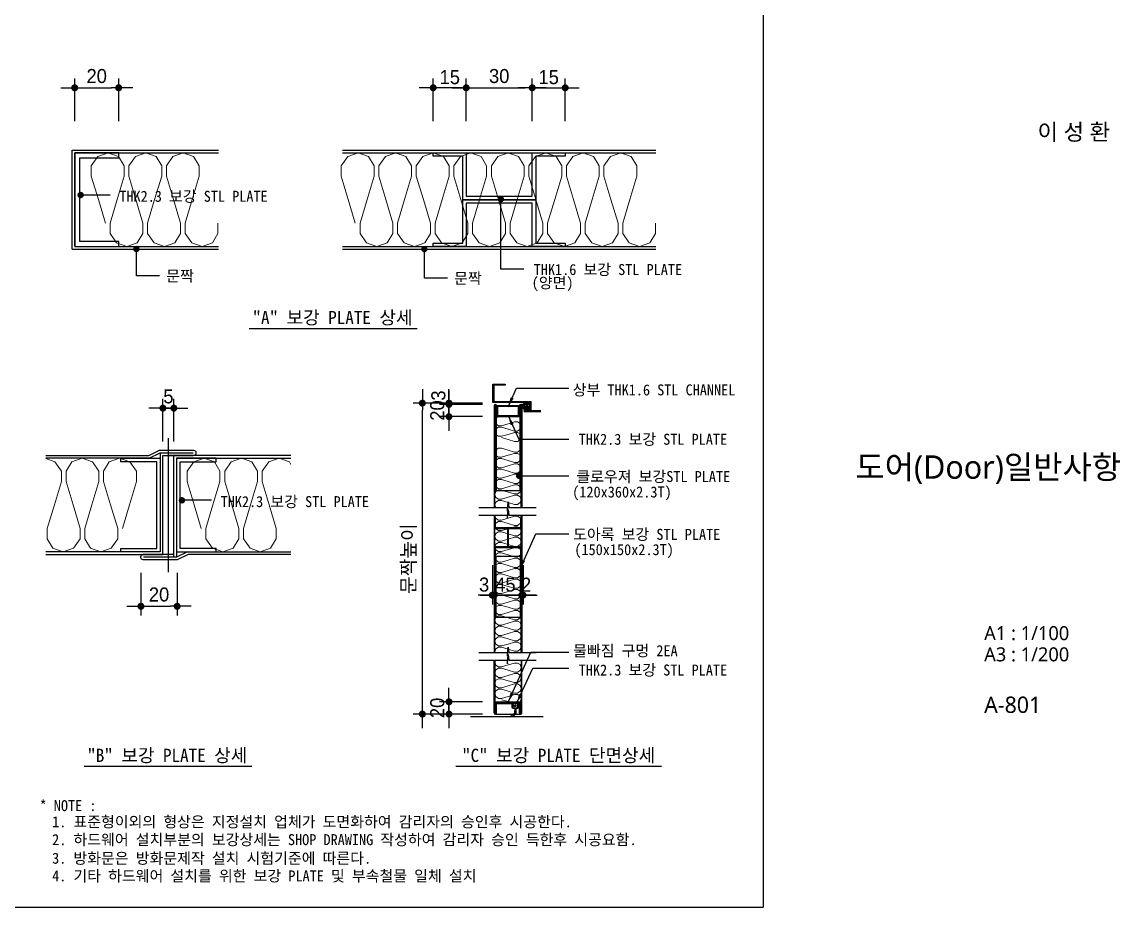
# Model space of a CAD drawing. Header units: millimetres. Extents: x 3752 to 81841, y 4485 to 53170.
# Drawn here: x 58340 to 81841, y 4485 to 23421 of the extents above; entities that cross this region are included whole.
import ezdxf
from ezdxf.enums import TextEntityAlignment as Align

# ---------------------------------------------------------------- set-up
doc = ezdxf.new("R2010")
doc.units = ezdxf.units.MM
doc.header["$LTSCALE"] = 50
doc.linetypes.add('CENTER', pattern=[65, 60, -2, 1, -2])
for name, color, linetype in [('A-BORD-TEXT', 3, 'Continuous'), ('A-CNTL', 1, 'CENTER'), ('A-CUTL', 7, 'Continuous'), ('A-DIMS', 7, 'Continuous'), ('A-DWXM-DOOR', 4, 'Continuous'), ('A-ELEV-LIN3', 8, 'Continuous'), ('A-MKXS-LEAD', 7, 'Continuous'), ('A-XXXX-STL', 3, 'Continuous'), ('A-XXXX-SYMB', 7, 'Continuous'), ('A-XXXX-TABL', 7, 'Continuous'), ('A-XXXX-TXT2', 3, 'Continuous'), ('FIN2', 6, 'Continuous')]:
    doc.layers.add(name, color=color, linetype=linetype)
doc.layers.add('A-XXXX-INSL2', color=8, linetype='Continuous', lineweight=18)
doc.styles.add('돋움', font='')
doc.styles.add('돋움3', font='', dxfattribs={"width": 0.8})
doc.styles.add('돋움체', font='')
doc.styles.add('맑은고딕', font='malgun.ttf')
doc.styles.get('돋움').set_extended_font_data('Dotum')
doc.styles.get('돋움3').set_extended_font_data('Dotum')
doc.styles.get('돋움체').set_extended_font_data('DotumChe')
doc.dimstyles.new('CDIM', dxfattribs={"dimscale": 100, "dimtxt": 3, "dimasz": 1, "dimexe": 2, "dimexo": 1, "dimgap": 1, "dimtad": 1, "dimdec": 0, "dimrnd": 0.5, "dimzin": 0, "dimdsep": 32, "dimtxsty": '돋움3', "dimblk1": '_CIDOT', "dimblk2": '_CIDOT', "dimsah": 1, "dimcen": 5.5, "dimclrd": 2, "dimclre": 2, "dimclrt": 7, "dimadec": 0, "dimazin": 0, "dimtfac": 1, "dimtdec": 0, "dimtix": 1, "dimtmove": 2, "dimatfit": 1, "dimldrblk": 'DOT', "dimfxl": 1, "dimtolj": 1, "dimtzin": 0, "dimlwd": -1, "dimarcsym": 0})

# ---------------------------------------------------------------- blocks, each defined once
blk = doc.blocks.new('GASKET')
h = blk.add_hatch()
h.set_pattern_fill('ANSI37', color=256, scale=50, style=0)
h.set_pattern_definition([(315, (-150937.963, 13942.2266), (-4.64038825, -4.64038825), []), (225, (-150937.963, 13942.2266), (-4.64038825, 4.64038825), [])])
h.paths.add_polyline_path([(99, -69, 0.470403), (133, 23, -0.379165), (99, -25, 0.267404), (102, 36, 0.292763), (92, 42), (10, 42, 0.414214), (-1, 31), (-1, -67, 0.443543), (11, -77)])
edge = h.paths.add_edge_path(flags=16)
edge.add_ellipse((76, -6), major_axis=(0, 22.8), ratio=0.667106, start_angle=0, end_angle=360, ccw=False)
edge = h.paths.add_edge_path(flags=16)
edge.add_ellipse((26, -6), major_axis=(0, 22.8), ratio=0.667106, start_angle=0, end_angle=360, ccw=False)
for p, q in [((-1, -67), (-1, 31)), ((10, 42), (92, 42)), ((99, -69), (11, -77))]:
    blk.add_line(p, q)
for centre, radius, start, end in [((10, 31), 10.5, 90, 180), ((92, 31), 10.5, 24.7276, 90), ((48, 8), 60.9, 327.0657, 26.9492), ((89, 18), 44.4, 283.0272, 6.087), ((78, -9), 63.3, 289.1222, 29.8919), ((10, -67), 10.5, 180, 275.6774)]:
    blk.add_arc(centre, radius, start, end)
at = {"extrusion": (0, 0, -1)}
for centre in [(26, -6), (76, -6)]:
    blk.add_ellipse(centre, major_axis=(0, 22.8), ratio=0.667106, start_param=3.141593, end_param=9.424778, dxfattribs=at)
blk = doc.blocks.new('_CIDOT')
at = {"color": 0, "linetype": 'ByBlock'}
blk.add_line((2, 0), (-1, 0), dxfattribs=at)
at = {"color": 0, "linetype": 'ByBlock', "const_width": 0.5}
blk.add_lwpolyline([(-0.25, 0, 1), (0.25, 0, 1)], format="xyb", close=True, dxfattribs=at)
blk = doc.blocks.new('*D58')
at = {"layer": 'A-DIMS', "transparency": 16777216}
for p, q in [((67479, 15390), (67479, 15540)), ((67479, 14977), (67479, 15240)), ((67479, 14827), (67479, 14677))]:
    blk.add_line(p, q, dxfattribs=at)
at = {"layer": 'A-DIMS', "lineweight": -2, "transparency": 16777216}
for p, q in [((68198, 15240), (67279, 15240)), ((68198, 14977), (67279, 14977))]:
    blk.add_line(p, q, dxfattribs=at)
at = {"layer": 'A-DIMS', "transparency": 16777216, "xscale": 150, "yscale": 150, "zscale": 150}
for p, rotation in [((67479, 15240), 270), ((67479, 14977), 90)]:
    blk.add_blockref('_CIDOT', p, dxfattribs=dict(at, rotation=rotation))
at = {"layer": 'A-DIMS', "color": 3, "transparency": 16777216, "insert": (67229, 15108), "char_height": 300, "attachment_point": 5, "rotation": 90, "style": '돋움'}
blk.add_mtext('\\A1;20', dxfattribs=at)
blk = doc.blocks.new('_Dot')
at = {"color": 0, "linetype": 'ByBlock', "lineweight": -2}
blk.add_line((-0.5, 0), (-1, 0), dxfattribs=at)
at = {"color": 0, "linetype": 'ByBlock', "const_width": 0.5}
blk.add_lwpolyline([(-0.25, 0, 1), (0.25, 0, 1)], format="xyb", close=True, dxfattribs=at)
blk = doc.blocks.new('*D59')
at = {"layer": 'A-DIMS', "transparency": 16777216}
for p, q in [((67479, 15416), (67479, 15566)), ((67479, 15240), (67479, 15266)), ((67479, 15090), (67479, 14940))]:
    blk.add_line(p, q, dxfattribs=at)
at = {"layer": 'A-DIMS', "lineweight": -2, "transparency": 16777216}
for p, q in [((68198, 15266), (67279, 15266)), ((68198, 15240), (67279, 15240))]:
    blk.add_line(p, q, dxfattribs=at)
at = {"layer": 'A-DIMS', "transparency": 16777216, "xscale": 150, "yscale": 150, "zscale": 150}
for p, rotation in [((67479, 15240), 90), ((67479, 15266), 270)]:
    blk.add_blockref('_CIDOT', p, dxfattribs=dict(at, rotation=rotation))
at = {"layer": 'A-DIMS', "color": 3, "transparency": 16777216, "insert": (67253, 15429), "char_height": 300, "attachment_point": 5, "rotation": 90, "style": '돋움'}
blk.add_mtext('\\A1;3', dxfattribs=at)
blk = doc.blocks.new('*D60')
at = {"layer": 'A-DIMS', "lineweight": -2, "transparency": 16777216}
for p, q in [((69038, 11801), (69038, 10958)), ((69064, 11801), (69064, 10958))]:
    blk.add_line(p, q, dxfattribs=at)
at = {"layer": 'A-DIMS', "transparency": 16777216}
for p, q in [((68888, 11158), (68738, 11158)), ((69064, 11158), (69038, 11158)), ((69214, 11158), (69364, 11158))]:
    blk.add_line(p, q, dxfattribs=at)
at = {"layer": 'A-DIMS', "transparency": 16777216, "xscale": 150, "yscale": 150, "zscale": 150, "rotation": 180}
blk.add_blockref('_CIDOT', (69064, 11158), dxfattribs=at)
at = {"layer": 'A-DIMS', "transparency": 16777216, "xscale": 150, "yscale": 150, "zscale": 150}
blk.add_blockref('_CIDOT', (69038, 11158), dxfattribs=at)
at = {"layer": 'A-DIMS', "color": 3, "transparency": 16777216, "insert": (69128, 11382), "char_height": 300, "attachment_point": 5, "style": '돋움'}
blk.add_mtext('\\A1;2', dxfattribs=at)
blk = doc.blocks.new('*D61')
at = {"layer": 'A-DIMS', "lineweight": -2, "transparency": 16777216}
for p, q in [((68447, 11801), (68447, 10958)), ((69038, 11801), (69038, 10958))]:
    blk.add_line(p, q, dxfattribs=at)
at = {"layer": 'A-DIMS', "transparency": 16777216}
for p, q in [((68297, 11158), (68147, 11158)), ((69038, 11158), (68447, 11158)), ((69188, 11158), (69338, 11158))]:
    blk.add_line(p, q, dxfattribs=at)
at = {"layer": 'A-DIMS', "transparency": 16777216, "xscale": 150, "yscale": 150, "zscale": 150}
blk.add_blockref('_CIDOT', (68447, 11158), dxfattribs=at)
at = {"layer": 'A-DIMS', "transparency": 16777216, "xscale": 150, "yscale": 150, "zscale": 150, "rotation": 180}
blk.add_blockref('_CIDOT', (69038, 11158), dxfattribs=at)
at = {"layer": 'A-DIMS', "color": 3, "transparency": 16777216, "insert": (68686, 11382), "char_height": 300, "attachment_point": 5, "style": '돋움'}
blk.add_mtext('\\A1;45', dxfattribs=at)
blk = doc.blocks.new('*D62')
at = {"layer": 'A-DIMS', "lineweight": -2, "transparency": 16777216}
for p, q in [((68407, 11801), (68407, 10958)), ((68447, 11801), (68447, 10958))]:
    blk.add_line(p, q, dxfattribs=at)
at = {"layer": 'A-DIMS', "transparency": 16777216}
for p, q in [((68257, 11158), (68107, 11158)), ((68407, 11158), (68447, 11158)), ((68597, 11158), (68747, 11158))]:
    blk.add_line(p, q, dxfattribs=at)
at = {"layer": 'A-DIMS', "transparency": 16777216, "xscale": 150, "yscale": 150, "zscale": 150, "rotation": 180}
blk.add_blockref('_CIDOT', (68447, 11158), dxfattribs=at)
at = {"layer": 'A-DIMS', "transparency": 16777216, "xscale": 150, "yscale": 150, "zscale": 150}
blk.add_blockref('_CIDOT', (68407, 11158), dxfattribs=at)
at = {"layer": 'A-DIMS', "color": 3, "transparency": 16777216, "insert": (68231, 11382), "char_height": 300, "attachment_point": 5, "style": '돋움'}
blk.add_mtext('\\A1;3', dxfattribs=at)
blk = doc.blocks.new('*D101')
at = {"layer": 'A-DIMS', "transparency": 16777216}
for p, q in [((67479, 9026), (67479, 9176)), ((67479, 8876), (67479, 8614)), ((67479, 8464), (67479, 8314))]:
    blk.add_line(p, q, dxfattribs=at)
at = {"layer": 'A-DIMS', "lineweight": -2, "transparency": 16777216}
for p, q in [((68198, 8876), (67279, 8876)), ((68198, 8614), (67279, 8614))]:
    blk.add_line(p, q, dxfattribs=at)
at = {"layer": 'A-DIMS', "transparency": 16777216, "xscale": 150, "yscale": 150, "zscale": 150}
for p, rotation in [((67479, 8876), 270), ((67479, 8614), 90)]:
    blk.add_blockref('_CIDOT', p, dxfattribs=dict(at, rotation=rotation))
at = {"layer": 'A-DIMS', "color": 3, "transparency": 16777216, "insert": (67229, 8745), "char_height": 300, "attachment_point": 5, "rotation": 90, "style": '돋움'}
blk.add_mtext('\\A1;20', dxfattribs=at)
blk = doc.blocks.new('*D102')
at = {"layer": 'A-DIMS', "lineweight": -2, "transparency": 16777216}
for p, q in [((67850, 15266), (66710, 15266)), ((67850, 8614), (66710, 8614))]:
    blk.add_line(p, q, dxfattribs=at)
at = {"layer": 'A-DIMS', "transparency": 16777216}
blk.add_line((66910, 8764), (66910, 15116), dxfattribs=at)
at = {"layer": 'A-DIMS', "transparency": 16777216, "xscale": 150, "yscale": 150, "zscale": 150}
for p, rotation in [((66910, 15266), 90), ((66910, 8614), 270)]:
    blk.add_blockref('_CIDOT', p, dxfattribs=dict(at, rotation=rotation))
at = {"layer": 'A-DIMS', "color": 3, "transparency": 16777216, "insert": (66626, 11940), "char_height": 300, "attachment_point": 5, "rotation": 90, "style": '돋움'}
blk.add_mtext('\\A1;문짝높이', dxfattribs=at)
blk = doc.blocks.new('*D182')
at = {"layer": 'A-DIMS', "lineweight": -2, "transparency": 16777216}
for p, q in [((67848, 21299), (67848, 22213)), ((69260, 21299), (69260, 22213))]:
    blk.add_line(p, q, dxfattribs=at)
at = {"layer": 'A-DIMS', "transparency": 16777216}
blk.add_line((67998, 22013), (69110, 22013), dxfattribs=at)
at = {"layer": 'A-DIMS', "transparency": 16777216, "xscale": 150, "yscale": 150, "zscale": 150, "rotation": 180}
blk.add_blockref('_CIDOT', (67848, 22013), dxfattribs=at)
at = {"layer": 'A-DIMS', "transparency": 16777216, "xscale": 150, "yscale": 150, "zscale": 150}
blk.add_blockref('_CIDOT', (69260, 22013), dxfattribs=at)
at = {"layer": 'A-DIMS', "color": 3, "transparency": 16777216, "insert": (68554, 22263), "char_height": 300, "attachment_point": 5, "style": '돋움'}
blk.add_mtext('\\A1;30', dxfattribs=at)
blk = doc.blocks.new('*D183')
at = {"layer": 'A-DIMS', "lineweight": -2, "transparency": 16777216}
for p, q in [((69260, 21299), (69260, 22213)), ((69966, 21299), (69966, 22213))]:
    blk.add_line(p, q, dxfattribs=at)
at = {"layer": 'A-DIMS', "transparency": 16777216}
for p, q in [((69110, 22013), (68960, 22013)), ((69260, 22013), (69966, 22013)), ((70116, 22013), (70266, 22013))]:
    blk.add_line(p, q, dxfattribs=at)
at = {"layer": 'A-DIMS', "transparency": 16777216, "xscale": 150, "yscale": 150, "zscale": 150}
blk.add_blockref('_CIDOT', (69260, 22013), dxfattribs=at)
at = {"layer": 'A-DIMS', "transparency": 16777216, "xscale": 150, "yscale": 150, "zscale": 150, "rotation": 180}
blk.add_blockref('_CIDOT', (69966, 22013), dxfattribs=at)
at = {"layer": 'A-DIMS', "color": 3, "transparency": 16777216, "insert": (69613, 22239), "char_height": 300, "attachment_point": 5, "style": '돋움'}
blk.add_mtext('\\A1;15', dxfattribs=at)
blk = doc.blocks.new('*D184')
at = {"layer": 'A-DIMS', "lineweight": -2, "transparency": 16777216}
for p, q in [((67142, 21299), (67142, 22213)), ((67848, 21299), (67848, 22213))]:
    blk.add_line(p, q, dxfattribs=at)
at = {"layer": 'A-DIMS', "transparency": 16777216}
for p, q in [((66992, 22013), (66842, 22013)), ((67848, 22013), (67142, 22013)), ((67998, 22013), (68148, 22013))]:
    blk.add_line(p, q, dxfattribs=at)
at = {"layer": 'A-DIMS', "transparency": 16777216, "xscale": 150, "yscale": 150, "zscale": 150}
blk.add_blockref('_CIDOT', (67142, 22013), dxfattribs=at)
at = {"layer": 'A-DIMS', "transparency": 16777216, "xscale": 150, "yscale": 150, "zscale": 150, "rotation": 180}
blk.add_blockref('_CIDOT', (67848, 22013), dxfattribs=at)
at = {"layer": 'A-DIMS', "color": 3, "transparency": 16777216, "insert": (67496, 22239), "char_height": 300, "attachment_point": 5, "style": '돋움'}
blk.add_mtext('\\A1;15', dxfattribs=at)
blk = doc.blocks.new('*D185')
at = {"layer": 'A-DIMS', "lineweight": -2, "transparency": 16777216}
for p, q in [((59469, 21299), (59469, 22213)), ((60410, 21299), (60410, 22213))]:
    blk.add_line(p, q, dxfattribs=at)
at = {"layer": 'A-DIMS', "transparency": 16777216}
blk.add_line((59619, 22013), (60260, 22013), dxfattribs=at)
at = {"layer": 'A-DIMS', "transparency": 16777216, "xscale": 150, "yscale": 150, "zscale": 150, "rotation": 180}
blk.add_blockref('_CIDOT', (59469, 22013), dxfattribs=at)
at = {"layer": 'A-DIMS', "transparency": 16777216, "xscale": 150, "yscale": 150, "zscale": 150}
blk.add_blockref('_CIDOT', (60410, 22013), dxfattribs=at)
at = {"layer": 'A-DIMS', "color": 3, "transparency": 16777216, "insert": (59940, 22263), "char_height": 300, "attachment_point": 5, "style": '돋움'}
blk.add_mtext('\\A1;20', dxfattribs=at)
blk = doc.blocks.new('*D205')
at = {"layer": 'A-DIMS', "lineweight": -2, "transparency": 16777216}
for p, q in [((61357, 14444), (61357, 15359)), ((61592, 14444), (61592, 15359))]:
    blk.add_line(p, q, dxfattribs=at)
at = {"layer": 'A-DIMS', "transparency": 16777216}
for p, q in [((61207, 15159), (61057, 15159)), ((61357, 15159), (61592, 15159)), ((61742, 15159), (61892, 15159))]:
    blk.add_line(p, q, dxfattribs=at)
at = {"layer": 'A-DIMS', "transparency": 16777216, "xscale": 150, "yscale": 150, "zscale": 150}
blk.add_blockref('_CIDOT', (61357, 15159), dxfattribs=at)
at = {"layer": 'A-DIMS', "transparency": 16777216, "xscale": 150, "yscale": 150, "zscale": 150, "rotation": 180}
blk.add_blockref('_CIDOT', (61592, 15159), dxfattribs=at)
at = {"layer": 'A-DIMS', "color": 3, "transparency": 16777216, "insert": (61474, 15409), "char_height": 300, "attachment_point": 5, "style": '돋움'}
blk.add_mtext('\\A1;5', dxfattribs=at)
blk = doc.blocks.new('*D206')
at = {"layer": 'A-DIMS', "lineweight": -2, "transparency": 16777216}
for p, q in [((60886, 11635), (60886, 10720)), ((61661, 11635), (61661, 10720))]:
    blk.add_line(p, q, dxfattribs=at)
at = {"layer": 'A-DIMS', "transparency": 16777216}
blk.add_line((61036, 10920), (61511, 10920), dxfattribs=at)
at = {"layer": 'A-DIMS', "transparency": 16777216, "xscale": 150, "yscale": 150, "zscale": 150, "rotation": 180}
blk.add_blockref('_CIDOT', (60886, 10920), dxfattribs=at)
at = {"layer": 'A-DIMS', "transparency": 16777216, "xscale": 150, "yscale": 150, "zscale": 150}
blk.add_blockref('_CIDOT', (61661, 10920), dxfattribs=at)
at = {"layer": 'A-DIMS', "color": 3, "transparency": 16777216, "insert": (61274, 11170), "char_height": 300, "attachment_point": 5, "style": '돋움'}
blk.add_mtext('\\A1;20', dxfattribs=at)

msp = doc.modelspace()

# ---------------------------------------------------------------- hatches: boundary and pattern name
at = {"layer": 'A-XXXX-SYMB'}
h = msp.add_hatch(dxfattribs=at)
h.set_pattern_fill('AR-SAND', color=256, scale=11.106258, style=0)
h.set_pattern_definition([(37.5, (71928.167, 19529.475), (-0.69962, 21.3998), [0, -16.881512, 0, -18.880638, 0, -18.047669]), (7.5, (71928.167, 19529.475), (19.655596, 31.34348), [0, -9.10713, 0, -15.215573, 0, -5.830785]), (327.5, (71914.507, 19529.475), (34.586462, 0.06285), [0, -5.55313, 0, -19.991264, 0, -26.099705]), (317.5, (71914.507, 19529.475), (33.38682, 9.74769), [0, -2.776564, 0, -13.105384, 0, -14.993448])])
h.paths.add_polyline_path([(68886.7, 8748.3), (68885.2, 8668.8), (68913.5, 8668.8), (68913.5, 8748.3), (68926.9, 8748.3), (68935.8, 8748.3, 0.4142136), (68953.6, 8766.2), (68953.6, 8837.6), (68846.5, 8837.6), (68846.5, 8766.2, 0.4142136), (68864.4, 8748.3), (68873.3, 8748.3)])
h.paths.add_polyline_path([(68881.9, 8790.8, -1.0000003), (68917.6, 8790.8, -1.0000003)], flags=16)
h.paths.add_polyline_path([(68885.2, 8668.8), (68884.5, 8631.5), (68842.8, 8590.5), (68792.1, 8557.8), (68861.1, 8571.1), (68913.5, 8631.5), (68913.5, 8668.8)])

# ---------------------------------------------------------------- linework, layer by layer
at = {"layer": 'A-CNTL'}
msp.add_line((61474.2, 11647.5), (61474.2, 14519.1), dxfattribs=at)
at = {"layer": 'A-CUTL'}
for points in [[(68118.7, 13032.2), (68719.9, 13032.2), (68729.9, 12956.8), (68747.4, 13151.3), (68762, 13032.2), (69341.5, 13032.2)], [(68118.7, 12870.3), (68719.9, 12870.3), (68729.9, 12794.9), (68747.4, 12989.3), (68762, 12870.3), (69341.5, 12870.3)], [(68118.7, 9929.4), (68719.9, 9929.4), (68729.9, 9854), (68747.4, 10048.5), (68762, 9929.4), (69341.5, 9929.4)], [(68118.7, 9767.5), (68719.9, 9767.5), (68729.9, 9692.1), (68747.4, 9886.5), (68762, 9767.5), (69341.5, 9767.5)]]:
    msp.add_lwpolyline(points, dxfattribs=at)
at = {"layer": 'A-DWXM-DOOR'}
for p, q in [((59412.4, 20678.5), (62543.1, 20678.5)), ((59412.4, 18560.6), (59412.4, 20678.5)), ((59468.9, 20622), (62543.1, 20622)), ((59468.9, 18617.1), (59468.9, 20622)), ((65200.4, 20678.5), (71908.3, 20678.5)), ((65200.4, 20622), (71908.3, 20622)), ((59468.9, 18617.1), (62543.1, 18617.1)), ((65200.4, 18617.1), (71908.3, 18617.1)), ((59412.4, 18560.6), (62543.1, 18560.6)), ((65200.4, 18560.6), (71908.3, 18560.6)), ((68420.5, 15279.2), (68420.5, 15673.5)), ((68420.5, 15673.5), (68683.3, 15673.5)), ((68683.3, 15652.4), (68441.5, 15652.4)), ((68441.5, 15652.4), (68441.5, 15300.2)), ((68683.3, 15673.5), (68683.3, 15652.4)), ((69215.6, 15279.2), (68420.5, 15279.2)), ((68441.5, 15300.2), (69235.4, 15300.2)), ((69215.6, 15138.1), (69215.6, 15279.2)), ((69235.4, 15115), (69235.4, 15300.2)), ((68446.8, 15213.5), (68446.8, 13032.2)), ((68462.5, 13032.2), (68462.5, 15213.5)), ((68483.6, 14997.9), (68483.6, 15213.5)), ((68499.3, 15213.5), (68499.3, 14997.9)), ((68985.6, 15213.5), (68985.6, 14997.9)), ((69001.4, 14997.9), (69001.4, 15213.5)), ((69022.4, 13032.2), (69022.4, 15213.5)), ((69038.2, 15213.5), (69038.2, 13032.2)), ((69204.1, 15127.7), (69105.2, 15137.5)), ((69223.8, 15104.6), (69105.2, 15116.4)), ((69443, 15103.1), (69105.3, 15103.1)), ((69443, 15082), (69105.4, 15082)), ((58850.9, 14144.4), (61052.3, 14144.4)), ((61052.3, 14144.4), (61287.3, 14257.3)), ((61065, 14088), (61300.2, 14200.9)), ((61287.3, 14257.3), (62014.9, 14257.3)), ((61300.2, 14200.9), (61300.2, 12083)), ((61300.2, 14200.9), (62005.5, 14200.9)), ((61356.7, 12026.5), (61356.7, 14144.4)), ((61356.7, 14144.4), (62014.9, 14144.4)), ((64097.5, 14144.4), (61474.2, 14144.4)), ((61591.7, 11970.1), (61591.7, 14144.4)), ((61065, 14088), (58850.9, 14088)), ((61648.2, 14088), (64097.5, 14088)), ((61648.2, 14088), (61648.2, 11970.1)), ((61300.2, 12083), (58850.9, 12083)), ((58850.9, 12026.5), (61356.7, 12026.5)), ((61591.7, 12026.5), (60933.5, 12026.5)), ((61883.4, 12083), (61648.2, 11970.1)), ((61896.1, 12026.5), (61661.1, 11913.7)), ((61883.4, 12083), (64097.5, 12083)), ((64097.5, 12026.5), (61896.1, 12026.5)), ((61661.1, 11913.7), (60933.5, 11913.7)), ((61648.2, 11970.1), (60942.9, 11970.1)), ((68446.8, 8639.9), (68446.8, 9767.5)), ((68462.5, 9767.5), (68462.5, 8639.9)), ((69022.4, 9767.5), (69022.4, 8639.9)), ((69038.2, 8639.9), (69038.2, 9767.5)), ((68483.6, 8855.4), (68483.6, 8639.9)), ((68483.6, 8855.4), (68483.6, 8639.9)), ((68499.3, 8639.9), (68499.3, 8855.4)), ((68985.6, 8639.9), (68985.6, 8855.4)), ((69001.4, 8855.4), (69001.4, 8639.9))]:
    msp.add_line(p, q, dxfattribs=at)
for points in [[(62014.9, 14257.3, -0.4142136), (62061.9, 14210.3), (62061.9, 14191.5, -0.4142136), (62014.9, 14144.4)], [(60933.5, 11913.7, -0.4142136), (60886.5, 11960.7), (60886.5, 11979.5, -0.4142136), (60933.5, 12026.5)]]:
    msp.add_lwpolyline(points, format="xyb", dxfattribs=at)
for points in [[(68446.8, 12870.3), (68446.8, 9929.4)], [(68462.5, 9929.4), (68462.5, 12870.3)], [(69022.4, 9929.4), (69022.4, 12870.3)], [(69038.2, 12870.3), (69038.2, 9929.4)]]:
    msp.add_lwpolyline(points, dxfattribs=at)
for centre, radius, start, end in [((68473, 15213.5), 26.3, 0, 180), ((68473, 15213.5), 10.5, 0, 180), ((69011.9, 15213.5), 26.3, 0, 180), ((69011.9, 15213.5), 10.5, 0, 180), ((69105.4, 15109.8), 27.8, 90.32738, 269.99999), ((69105.4, 15109.7), 6.68, 90.95652, 270.44556), ((69205.1, 15138.1), 10.5, 264.29645, 0), ((69224.8, 15115), 10.5, 264.29645, 0), ((68473, 8639.9), 26.3, 180, 0), ((68473, 8639.9), 10.5, 180, 0), ((69011.9, 8639.9), 26.3, 180, 0), ((69011.9, 8639.9), 10.5, 180, 0)]:
    msp.add_arc(centre, radius, start, end, dxfattribs=at)
at = {"layer": 'A-ELEV-LIN3'}
msp.add_line((68483.6, 8613.6), (69001.4, 8613.6), dxfattribs=at)
at = {"layer": 'A-MKXS-LEAD'}
for p, q in [((60229.4, 19718.8), (59595.7, 19718.8)), ((68589.2, 18129.5), (68589.2, 19630.3)), ((60789.2, 17987.8), (60789.2, 18563.8)), ((66951.8, 17937.9), (66951.8, 18561)), ((69082.2, 18129.5), (68589.2, 18129.5)), ((61282.2, 17987.8), (60789.2, 17987.8)), ((67444.8, 17937.9), (66951.8, 17937.9)), ((68748.5, 15187.6, 0), (68927.5, 15583.3, 0)), ((68927.5, 15583.3, 0), (70046.5, 15583.3, 0)), ((68748.5, 14998.6, 0), (68977.2, 14492.8, 0)), ((68977.2, 14492.8), (70046.5, 14492.8)), ((62398.1, 13186.8), (61764.4, 13186.8)), ((68994.6, 11710, 0), (69338.7, 12470.7, 0)), ((69338.7, 12470.7, 0), (70046.5, 12470.7, 0)), ((68748.5, 8867.8, 0), (69231.6, 9935.8, 0)), ((69231.6, 9935.8, 0), (70045.1, 9935.8, 0)), ((68927.3, 8838.2, 0), (69271.4, 9598.8, 0)), ((69271.4, 9598.8, 0), (70046.5, 9598.8, 0))]:
    msp.add_line(p, q, dxfattribs=at)
at = {"layer": 'A-MKXS-LEAD', "const_width": 68.5}
for points in [[(59561.5, 19718.8, 1), (59630, 19718.8, 1)], [(68589.2, 19664.5, -1), (68589.2, 19596.1, -1)], [(60789.2, 18598.1, -1), (60789.2, 18529.6, -1)], [(66951.8, 18595.2, -1), (66951.8, 18526.8, -1)], [(68946.2, 13712, 1), (69014.7, 13712, 1)], [(61730.2, 13186.8, 1), (61798.7, 13186.8, 1)]]:
    msp.add_lwpolyline(points, format="xyb", close=True, dxfattribs=at)
at = {"layer": 'A-MKXS-LEAD'}
msp.add_lwpolyline([(68947.6, 13712), (68980.5, 13712), (70046.5, 13712)], dxfattribs=at)
for points in [[(68798.4, 15393, 0), (68862.3, 15365.7, 0), (68748.5, 15187.6, 0)], [(68798.4, 14793.2, 0), (68862.3, 14820.5, 0), (68748.5, 14998.6, 0)], [(69044.5, 11915.4, 0), (69108.5, 11888.1, 0), (68994.6, 11710, 0)], [(68798.4, 9073.2, 0), (68862.3, 9045.9, 0), (68748.5, 8867.8, 0)], [(68977.2, 9043.5, 0), (69041.2, 9016.3, 0), (68927.3, 8838.2, 0)]]:
    msp.add_solid(points, dxfattribs=at)
at = {"layer": 'A-XXXX-INSL2'}
for points in [[(60928.7, 19119), (60928.7, 18898.2), (60808.2, 18697.4), (60587.4, 18617.1), (60366.5, 18697.4), (60226, 18898.2), (60226, 19119), (60376.5, 19621), (60527.1, 20122.9), (60527.1, 20343.8), (60406.7, 20544.6), (60185.8, 20624.9), (59965, 20544.6), (59824.4, 20343.8), (59824.4, 20122.9), (59975, 19621), (60125.6, 19119)], [(61731.8, 19119), (61731.8, 18898.2), (61611.3, 18697.4), (61390.5, 18617.1), (61169.6, 18697.4), (61029.1, 18898.2), (61029.1, 19119), (61179.7, 19621), (61330.3, 20122.9), (61330.3, 20343.8), (61209.8, 20544.6), (60988.9, 20624.9), (60768.1, 20544.6), (60627.5, 20343.8), (60627.5, 20122.9), (60778.1, 19621), (60928.7, 19119)], [(62534.9, 19119), (62534.9, 18898.2), (62414.5, 18697.4), (62193.6, 18617.1), (61972.7, 18697.4), (61832.2, 18898.2), (61832.2, 19119), (61982.8, 19621), (62133.4, 20122.9), (62133.4, 20343.8), (62012.9, 20544.6), (61792, 20624.9), (61571.2, 20544.6), (61430.6, 20343.8), (61430.6, 20122.9), (61581.2, 19621), (61731.8, 19119)], [(66277.7, 19119), (66277.7, 18898.2), (66157.2, 18697.4), (65936.4, 18617.1), (65715.5, 18697.4), (65575, 18898.2), (65575, 19119), (65725.6, 19621), (65876.1, 20122.9), (65876.1, 20343.8), (65755.7, 20544.6), (65534.8, 20624.9), (65314, 20544.6), (65173.4, 20343.8), (65173.4, 20122.9), (65324, 19621), (65474.6, 19119)], [(67080.8, 19119), (67080.8, 18898.2), (66960.4, 18697.4), (66739.5, 18617.1), (66518.6, 18697.4), (66378.1, 18898.2), (66378.1, 19119), (66528.7, 19621), (66679.3, 20122.9), (66679.3, 20343.8), (66558.8, 20544.6), (66337.9, 20624.9), (66117.1, 20544.6), (65976.5, 20343.8), (65976.5, 20122.9), (66127.1, 19621), (66277.7, 19119)], [(67883.9, 19119), (67883.9, 18898.2), (67763.5, 18697.4), (67542.6, 18617.1), (67321.8, 18697.4), (67181.2, 18898.2), (67181.2, 19119), (67331.8, 19621), (67482.4, 20122.9), (67482.4, 20343.8), (67361.9, 20544.6), (67141.1, 20624.9), (66920.2, 20544.6), (66779.7, 20343.8), (66779.7, 20122.9), (66930.2, 19621), (67080.8, 19119)], [(68687.1, 19119), (68687.1, 18898.2), (68566.6, 18697.4), (68345.7, 18617.1), (68124.9, 18697.4), (67984.3, 18898.2), (67984.3, 19119), (68134.9, 19621), (68285.5, 20122.9), (68285.5, 20343.8), (68165, 20544.6), (67944.2, 20624.9), (67723.3, 20544.6), (67582.8, 20343.8), (67582.8, 20122.9), (67733.4, 19621), (67883.9, 19119)], [(69490.2, 19119), (69490.2, 18898.2), (69369.7, 18697.4), (69148.9, 18617.1), (68928, 18697.4), (68787.4, 18898.2), (68787.4, 19119), (68938, 19621), (69088.6, 20122.9), (69088.6, 20343.8), (68968.2, 20544.6), (68747.3, 20624.9), (68526.4, 20544.6), (68385.9, 20343.8), (68385.9, 20122.9), (68536.5, 19621), (68687.1, 19119)], [(70293.3, 19119), (70293.3, 18898.2), (70172.8, 18697.4), (69952, 18617.1), (69731.1, 18697.4), (69590.6, 18898.2), (69590.6, 19119), (69741.2, 19621), (69891.7, 20122.9), (69891.7, 20343.8), (69771.3, 20544.6), (69550.4, 20624.9), (69329.6, 20544.6), (69189, 20343.8), (69189, 20122.9), (69339.6, 19621), (69490.2, 19119)], [(71096.4, 19119), (71096.4, 18898.2), (70975.9, 18697.4), (70755.1, 18617.1), (70534.2, 18697.4), (70393.7, 18898.2), (70393.7, 19119), (70544.3, 19621), (70694.9, 20122.9), (70694.9, 20343.8), (70574.4, 20544.6), (70353.5, 20624.9), (70132.7, 20544.6), (69992.1, 20343.8), (69992.1, 20122.9), (70142.7, 19621), (70293.3, 19119)], [(71899.5, 19119), (71899.5, 18898.2), (71779.1, 18697.4), (71558.2, 18617.1), (71337.3, 18697.4), (71196.8, 18898.2), (71196.8, 19119), (71347.4, 19621), (71498, 20122.9), (71498, 20343.8), (71377.5, 20544.6), (71156.6, 20624.9), (70935.8, 20544.6), (70795.2, 20343.8), (70795.2, 20122.9), (70945.8, 19621), (71096.4, 19119)], [(68602.7, 14976.9), (68541, 14976.9), (68485, 14943.2), (68462.5, 14881.6), (68485, 14819.9), (68541, 14780.6), (68602.7, 14780.6), (68742.9, 14822.7), (68883.1, 14864.7), (68944.7, 14864.7), (69000.8, 14831.1), (69023.2, 14769.4), (69000.8, 14707.7), (68944.7, 14668.5), (68883.1, 14668.5), (68742.9, 14710.5), (68602.7, 14752.6)], [(68602.7, 14752.6), (68541, 14752.6), (68485, 14719), (68462.5, 14657.3), (68485, 14595.6), (68541, 14556.3), (68602.7, 14556.3), (68742.9, 14598.4), (68883.1, 14640.5), (68944.7, 14640.5), (69000.8, 14606.8), (69023.2, 14545.1), (69000.8, 14483.5), (68944.7, 14444.2), (68883.1, 14444.2), (68742.9, 14486.3), (68602.7, 14528.3)], [(68602.7, 14304), (68541, 14304), (68485, 14270.4), (68462.5, 14208.7), (68485, 14147), (68541, 14107.8), (68602.7, 14107.8), (68742.9, 14149.8), (68883.1, 14191.9), (68944.7, 14191.9), (69000.8, 14158.2), (69023.2, 14096.6), (69000.8, 14034.9), (68944.7, 13995.6), (68883.1, 13995.6), (68742.9, 14037.7), (68602.7, 14079.8)], [(69022.1, 14317.8), (69000.8, 14259.2), (68944.7, 14219.9), (68883.1, 14219.9), (68742.9, 14262), (68602.7, 14304)], [(58850.9, 14080.6), (59043.5, 14010.5), (59184, 13809.7), (59184, 13588.9), (59033.4, 13086.9), (58882.9, 12585)], [(58882.9, 12585), (58882.9, 12364.1), (59003.3, 12163.3), (59224.2, 12083), (59445, 12163.3), (59585.6, 12364.1), (59585.6, 12585), (59435, 13086.9), (59284.4, 13588.9), (59284.4, 13809.7), (59404.9, 14010.5), (59625.7, 14090.8), (59846.6, 14010.5), (59987.1, 13809.7), (59987.1, 13588.9), (59836.6, 13086.9), (59686, 12585)], [(59686, 12585), (59686, 12364.1), (59806.4, 12163.3), (60027.3, 12083), (60248.2, 12163.3), (60388.7, 12364.1), (60388.7, 12585), (60238.1, 13086.9), (60087.5, 13588.9), (60087.5, 13809.7), (60208, 14010.5), (60428.9, 14090.8), (60649.7, 14010.5), (60790.3, 13809.7), (60790.3, 13588.9), (60639.7, 13086.9), (60489.1, 12585)], [(62979.7, 12585), (62979.7, 12364.1), (62859.2, 12163.3), (62638.3, 12083), (62417.5, 12163.3), (62276.9, 12364.1), (62276.9, 12585), (62427.5, 13086.9), (62578.1, 13588.9), (62578.1, 13809.7), (62457.6, 14010.5), (62236.8, 14090.8), (62015.9, 14010.5), (61875.4, 13809.7), (61875.4, 13588.9), (62025.9, 13086.9), (62176.5, 12585)], [(63782.8, 12585), (63782.8, 12364.1), (63662.3, 12163.3), (63441.4, 12083), (63220.6, 12163.3), (63080, 12364.1), (63080, 12585), (63230.6, 13086.9), (63381.2, 13588.9), (63381.2, 13809.7), (63260.7, 14010.5), (63039.9, 14090.8), (62819, 14010.5), (62678.5, 13809.7), (62678.5, 13588.9), (62829.1, 13086.9), (62979.7, 12585)], [(64097.5, 13954.4), (64063.9, 14010.5), (63843, 14090.8), (63622.1, 14010.5), (63481.6, 13809.7), (63481.6, 13588.9), (63632.2, 13086.9), (63782.8, 12585)], [(68602.7, 14079.8), (68541, 14079.8), (68485, 14046.1), (68462.5, 13984.4), (68485, 13922.8), (68541, 13883.5), (68602.7, 13883.5), (68742.9, 13925.6), (68883.1, 13967.6), (68944.7, 13967.6), (69000.8, 13934), (69023.2, 13872.3), (69000.8, 13810.6), (68944.7, 13771.4), (68883.1, 13771.4), (68742.9, 13813.4), (68602.7, 13855.5)], [(68602.7, 13855.5), (68541, 13855.5), (68485, 13821.8), (68462.5, 13760.2), (68485, 13698.5), (68541, 13659.2), (68602.7, 13659.2), (68742.9, 13701.3), (68883.1, 13743.3), (68944.7, 13743.3), (69000.8, 13709.7), (69023.2, 13648), (69000.8, 13586.3), (68944.7, 13547.1), (68883.1, 13547.1), (68742.9, 13589.1), (68602.7, 13631.2)], [(68602.7, 13631.2), (68541, 13631.2), (68485, 13597.5), (68462.5, 13535.9), (68485, 13474.2), (68541, 13434.9), (68602.7, 13434.9), (68742.9, 13477), (68883.1, 13519), (68944.7, 13519), (69000.8, 13485.4), (69023.2, 13423.7), (69000.8, 13362.1), (68944.7, 13322.8), (68883.1, 13322.8), (68742.9, 13364.9), (68602.7, 13406.9)], [(68602.7, 13406.9), (68541, 13406.9), (68485, 13373.3), (68462.5, 13311.6), (68485, 13249.9), (68541, 13210.7), (68602.7, 13210.7), (68742.9, 13252.7), (68883.1, 13294.8), (68944.7, 13294.8), (69000.8, 13261.1), (69023.2, 13199.4), (69000.8, 13137.8), (68944.7, 13098.5), (68883.1, 13098.5), (68742.9, 13140.6), (68602.7, 13182.6)], [(68602.7, 13182.6), (68541, 13182.6), (68485, 13149), (68462.5, 13087.3), (68485, 13025.6)], [(68465.2, 12870.3), (68462.5, 12863), (68485, 12801.4), (68541, 12762.1), (68602.7, 12762.1), (68742.9, 12804.2), (68883.1, 12846.2), (68944.7, 12846.2), (69000.8, 12812.6), (69023.2, 12750.9), (69000.8, 12689.2), (68944.7, 12650), (68883.1, 12650), (68742.9, 12692), (68602.7, 12734.1)], [(68602.7, 12734.1), (68541, 12734.1), (68485, 12700.4), (68462.5, 12638.7), (68485, 12577.1), (68541, 12537.8), (68602.7, 12537.8), (68742.9, 12579.9), (68883.1, 12621.9), (68944.7, 12621.9), (69000.8, 12588.3), (69023.2, 12526.6), (69000.8, 12464.9), (68944.7, 12425.7), (68883.1, 12425.7), (68742.9, 12467.7), (68602.7, 12509.8)], [(68602.7, 12509.8), (68541, 12509.8), (68485, 12476.1), (68462.5, 12414.5), (68485, 12352.8), (68541, 12313.5), (68602.7, 12313.5), (68742.9, 12355.6), (68883.1, 12397.6), (68944.7, 12397.6), (69000.8, 12364), (69023.2, 12302.3), (69000.8, 12240.6), (68944.7, 12201.4), (68883.1, 12201.4), (68742.9, 12243.5), (68602.7, 12285.5)], [(68602.7, 12285.5), (68541, 12285.5), (68485, 12251.9), (68462.5, 12190.2), (68485, 12128.5), (68541, 12089.3), (68602.7, 12089.3), (68742.9, 12131.3), (68883.1, 12173.4), (68944.7, 12173.4), (69000.8, 12139.7), (69023.2, 12078), (69000.8, 12016.4), (68944.7, 11977.1), (68883.1, 11977.1), (68742.9, 12019.2), (68602.7, 12061.2)], [(68602.7, 12061.2), (68541, 12061.2), (68485, 12027.6), (68462.5, 11965.9), (68485, 11904.2), (68541, 11865), (68602.7, 11865), (68742.9, 11907), (68883.1, 11949.1), (68944.7, 11949.1), (69000.8, 11915.4), (69023.2, 11853.8), (69000.8, 11792.1), (68944.7, 11752.8), (68883.1, 11752.8), (68742.9, 11794.9), (68602.7, 11836.9)], [(68602.7, 11836.9), (68541, 11836.9), (68485, 11803.3), (68462.5, 11741.6), (68485, 11679.9), (68541, 11640.7), (68602.7, 11640.7), (68742.9, 11682.7), (68883.1, 11724.8), (68944.7, 11724.8), (69000.8, 11691.2), (69023.2, 11629.5), (69000.8, 11567.8), (68944.7, 11528.6), (68883.1, 11528.6), (68742.9, 11570.6), (68602.7, 11612.7)], [(68602.7, 11612.7), (68541, 11612.7), (68485, 11579), (68462.5, 11517.3), (68485, 11455.7), (68541, 11416.4), (68602.7, 11416.4), (68742.9, 11458.5), (68883.1, 11500.5), (68944.7, 11500.5), (69000.8, 11466.9), (69023.2, 11405.2), (69000.8, 11343.5), (68944.7, 11304.3), (68883.1, 11304.3), (68742.9, 11346.3), (68602.7, 11388.4)], [(68602.7, 11388.4), (68541, 11388.4), (68485, 11354.7), (68462.5, 11293.1), (68485, 11231.4), (68541, 11192.1), (68602.7, 11192.1), (68742.9, 11234.2), (68883.1, 11276.2), (68944.7, 11276.2), (69000.8, 11242.6), (69023.2, 11180.9), (69000.8, 11119.2), (68944.7, 11080), (68883.1, 11080), (68742.9, 11122), (68602.7, 11164.1)], [(68602.7, 11164.1), (68541, 11164.1), (68485, 11130.5), (68462.5, 11068.8), (68485, 11007.1), (68541, 10967.9), (68602.7, 10967.9), (68742.9, 11009.9), (68883.1, 11052), (68944.7, 11052), (69000.8, 11018.3), (69023.2, 10956.6), (69000.8, 10895), (68944.7, 10855.7), (68883.1, 10855.7), (68742.9, 10897.8), (68602.7, 10939.8)], [(68602.7, 10939.8), (68541, 10939.8), (68485, 10906.2), (68462.5, 10844.5), (68485, 10782.8), (68541, 10743.6), (68602.7, 10743.6), (68742.9, 10785.6), (68883.1, 10827.7), (68944.7, 10827.7), (69000.8, 10794), (69023.2, 10732.4), (69000.8, 10670.7), (68944.7, 10631.4), (68883.1, 10631.4), (68742.9, 10673.5), (68602.7, 10715.5)], [(68602.7, 10715.5), (68541, 10715.5), (68485, 10681.9), (68462.5, 10620.2), (68485, 10558.5), (68541, 10519.3), (68602.7, 10519.3), (68742.9, 10561.3), (68883.1, 10603.4), (68944.7, 10603.4), (69000.8, 10569.8), (69023.2, 10508.1), (69000.8, 10446.4), (68944.7, 10407.2), (68883.1, 10407.2), (68742.9, 10449.2), (68602.7, 10491.3)], [(68602.7, 10491.3), (68541, 10491.3), (68485, 10457.6), (68462.5, 10395.9), (68485, 10334.3), (68541, 10295), (68602.7, 10295), (68742.9, 10337.1), (68883.1, 10379.1), (68944.7, 10379.1), (69000.8, 10345.5), (69023.2, 10283.8), (69000.8, 10222.1), (68944.7, 10182.9), (68883.1, 10182.9), (68742.9, 10224.9), (68602.7, 10267)], [(68602.7, 10267), (68541, 10267), (68485, 10233.3), (68462.5, 10171.7), (68485, 10110), (68541, 10070.7), (68602.7, 10070.7), (68742.9, 10112.8), (68883.1, 10154.8), (68944.7, 10154.8), (69000.8, 10121.2), (69023.2, 10059.5), (69000.8, 9997.8), (68944.7, 9958.6), (68883.1, 9958.6), (68742.9, 10000.6), (68602.7, 10042.7)], [(68602.7, 10042.7), (68541, 10042.7), (68485, 10009.1), (68462.5, 9947.4), (68469.1, 9929.4)], [(68726, 9883.4), (68732.8, 9885.5)], [(68879.2, 9929.4), (68883.1, 9930.6), (68944.7, 9930.6), (68946.6, 9929.4)], [(68478.7, 9767.5), (68462.5, 9723.1), (68485, 9661.4), (68541, 9622.2), (68602.7, 9622.2), (68742.9, 9664.2), (68883.1, 9706.3), (68944.7, 9706.3), (69000.8, 9672.6), (69023.2, 9611), (69000.8, 9549.3), (68944.7, 9510), (68883.1, 9510), (68742.9, 9552.1), (68602.7, 9594.1)], [(68602.7, 9594.1), (68541, 9594.1), (68485, 9560.5), (68462.5, 9498.8), (68485, 9437.1), (68541, 9397.9), (68602.7, 9397.9), (68742.9, 9439.9), (68883.1, 9482), (68944.7, 9482), (69000.8, 9448.4), (69023.2, 9386.7), (69000.8, 9325), (68944.7, 9285.7), (68883.1, 9285.7), (68742.9, 9327.8), (68602.7, 9369.9)], [(68602.7, 9369.9), (68541, 9369.9), (68485, 9336.2), (68462.5, 9274.5), (68485, 9212.9), (68541, 9173.6), (68602.7, 9173.6), (68742.9, 9215.7), (68883.1, 9257.7), (68944.7, 9257.7), (69000.8, 9224.1), (69023.2, 9162.4), (69000.8, 9100.7), (68944.7, 9061.5), (68883.1, 9061.5), (68742.9, 9103.5), (68602.7, 9145.6)], [(68602.7, 9145.6), (68541, 9145.6), (68485, 9111.9), (68462.5, 9050.3), (68485, 8988.6), (68541, 8949.3), (68602.7, 8949.3), (68742.9, 8991.4), (68883.1, 9033.4), (68944.7, 9033.4), (69000.8, 8999.8), (69023.2, 8938.1), (69000.8, 8876.4), (69000.8, 8876.4)], [(68752.2, 8876.4), (68742.9, 8879.2), (68602.7, 8921.3)]]:
    msp.add_lwpolyline(points, dxfattribs=at)
at = {"layer": 'A-XXXX-STL'}
for p, q in [((68492.8, 14976.9), (68462.5, 14976.9)), ((68462.5, 14976.9), (68462.5, 13429.9)), ((68492.8, 13399.7), (68492.8, 14976.9)), ((69022.4, 14976.9), (68992.2, 14976.9)), ((68992.2, 14976.9), (68992.2, 13399.7)), ((69022.4, 13399.7), (69022.4, 14976.9)), ((68462.5, 13429.9), (68462.5, 13399.7)), ((68462.5, 13399.7), (69022.4, 13399.7)), ((68462.5, 11992.9), (69022.4, 11992.9)), ((68462.5, 10678.6), (68462.5, 11992.9)), ((68483.6, 11992.9), (68483.6, 10678.6)), ((69001.4, 11992.9), (69001.4, 10678.6)), ((69022.4, 10678.6), (69022.4, 11992.9)), ((69022.4, 10678.6), (68462.5, 10678.6))]:
    msp.add_line(p, q, dxfattribs=at)
for points in [[(60410.2, 20622), (59468.9, 20622), (59468.9, 18617.1), (60410.2, 18617.1), (60410.2, 18725.3), (59577.1, 18725.3), (59577.1, 20513.8), (60410.2, 20513.8)], [(67142.4, 20622), (67848.3, 20622), (67848.3, 19694.8), (69260.3, 19694.8), (69260.3, 20622), (69966.2, 20622), (69966.2, 20546.7), (69335.6, 20546.7), (69335.6, 19619.5), (67773, 19619.5), (67773, 20546.7), (67142.4, 20546.7)], [(67142.4, 18692.4), (67773, 18692.4), (67773, 19619.5), (69335.6, 19619.5), (69335.6, 18692.4), (69966.2, 18692.4), (69966.2, 18617.1), (69307.3, 18617.1), (69260.3, 18617.1), (69260.3, 19544.2), (67848.3, 19544.2), (67848.3, 18617.1), (67142.4, 18617.1)], [(68483.6, 15213.5), (68462.5, 15213.5), (68462.5, 14976.9), (69022.4, 14976.9), (69022.4, 15213.5), (69001.4, 15213.5), (69001.4, 14997.9), (68483.6, 14997.9)], [(68515.1, 14997.9), (68499.3, 14997.9), (68499.3, 15213.5), (68985.6, 15213.5), (68985.6, 14997.9), (68969.9, 14997.9), (68969.9, 15197.7), (68515.1, 15197.7)], [(60453, 14012.7), (60453, 14088), (61300.2, 14088), (61300.2, 12083), (60453, 12083), (60453, 12158.3), (61224.9, 12158.3), (61224.9, 14012.7)], [(62495.4, 14012.7), (62495.4, 14088), (61648.2, 14088), (61648.2, 12083), (62495.4, 12083), (62495.4, 12158.3), (61723.5, 12158.3), (61723.5, 14012.7)], [(68462.5, 12781.5), (68462.5, 12584.3), (68729.3, 12584.3), (68729.3, 12190), (68462.5, 12190), (68462.5, 11992.9), (68475.7, 11992.9), (68475.7, 12176.9), (68742.5, 12176.9), (68742.5, 12597.5), (68475.7, 12597.5), (68475.7, 12781.5)], [(69009.3, 12781.5), (69009.3, 12597.5), (68742.5, 12597.5), (68742.5, 12176.9), (69009.3, 12176.9), (69009.3, 11992.9), (69022.4, 11992.9), (69022.4, 12176.9), (69022.4, 12190), (68755.6, 12190), (68755.6, 12584.3), (69022.4, 12584.3), (69022.4, 12781.5)], [(68483.6, 8639.9), (68462.5, 8639.9), (68462.5, 8876.4), (69022.4, 8876.4), (69022.4, 8639.9), (69001.4, 8639.9), (69001.4, 8855.4), (68483.6, 8855.4)]]:
    msp.add_lwpolyline(points, close=True, dxfattribs=at)
at = {"layer": 'A-XXXX-SYMB'}
for p, q in [((66796.5, 16858.5), (63204.4, 16858.5)), ((68716.2, 8855.4), (68716.2, 8876.4)), ((68768.8, 8855.4), (68768.8, 8876.4)), ((68886.7, 8748.3), (68884.5, 8631.5)), ((68913.5, 8631.5), (68913.5, 8748.3)), ((68913.5, 8748.3), (68926.9, 8748.3)), ((68842.8, 8590.5), (68792.1, 8557.8)), ((68792.1, 8557.8), (68861.1, 8571.1)), ((68884.5, 8631.5), (68842.8, 8590.5)), ((68861.1, 8571.1), (68913.5, 8631.5)), ((63260.5, 7491.8), (59668.5, 7491.8)), ((72029.6, 7491.8), (67625.6, 7491.8))]:
    msp.add_line(p, q, dxfattribs=at)
msp.add_lwpolyline([(68873.3, 8730.5), (68864.4, 8730.5, -0.4142136), (68828.7, 8766.2), (68828.7, 8836.2), (68499.3, 8836.2), (68499.3, 8855.4), (68971.5, 8855.4), (68971.5, 8766.2, -0.4142136), (68935.8, 8730.5), (68926.9, 8730.5), (68926.9, 8748.3), (68935.8, 8748.3, 0.4142136), (68953.6, 8766.2), (68953.6, 8837.6), (68846.5, 8837.6), (68846.5, 8766.2, 0.4142136), (68864.4, 8748.3), (68873.3, 8748.3)], format="xyb", close=True, dxfattribs=at)
msp.add_circle((68899.7, 8790.8), 17.8, dxfattribs=at)
at = {"layer": 'A-XXXX-TABL', "color": 3}
for p in [(74202.3, 51867.4), (3794, 4485.2)]:
    msp.add_line(p, (74202.3, 4485.2), dxfattribs=at)
at = {"layer": 'FIN2'}
msp.add_line((67939, 8558.7), (69495.9, 8558.7), dxfattribs=at)

# ---------------------------------------------------------------- block references
at = {"layer": 'A-XXXX-SYMB', "xscale": -1.248616389883864, "yscale": 1.248616389887502, "zscale": 1.248616389884075}
msp.add_blockref('GASKET', (69214.1, 15225), dxfattribs=at)

# ---------------------------------------------------------------- texts
at = {"layer": 'A-BORD-TEXT', "style": '맑은고딕'}
msp.add_text('이 성 환', height=350, dxfattribs=at).set_placement((81628.6, 20892.2), align=Align.RIGHT)
msp.add_text('도어(Door)일반사항', height=500, dxfattribs=at).set_placement((79020.7, 13898.4), align=Align.MIDDLE_CENTER)
for s, height, p in [('A1 : 1/100', 300, (78933.1, 10195)), ('A3 : 1/200', 300, (78933.1, 9741.5)), ('A-801', 350, (78933.1, 8637.9))]:
    msp.add_text(s, height=height, dxfattribs=at).set_placement(p)
at = {"layer": 'A-XXXX-TXT2', "style": '돋움체'}
for s, height, p in [('THK2.3 보강 STL PLATE', 235.322, (62011.1, 19694.5)), ('문짝', 235.32, (61721.6, 17989)), ('THK1.6 보강 STL PLATE', 235.322, (70880.4, 18127.7)), ('문짝', 235.32, (67884.3, 17939.2)), ('(양면)', 235.32, (69696.7, 17825.6)), ('"A" 보강 PLATE 상세', 282.386, (64986.3, 17101)), ('THK2.3 보강 STL PLATE', 235.322, (71844.2, 14495.8)), ('클로우져 보강STL PLATE', 235.322, (71850.8, 13698.7)), ('THK2.3 보강 STL PLATE', 235.322, (64179.8, 13162.4)), ('THK2.3 보강 STL PLATE', 235.322, (71844.2, 9558.7)), ('"B" 보강 PLATE 상세', 282.386, (61450.3, 7734.2)), ('"C" 보강 PLATE 단면상세', 282.386, (69825.4, 7734.2)), ('* NOTE :', 235.32, (59326.6, 6662.5))]:
    msp.add_text(s, height=height, dxfattribs=at).set_placement(p, align=Align.MIDDLE)
for s, height, p in [('상부 THK1.6 STL CHANNEL', 235.322, (70127.2, 15431.9)), ('(120x360x2.3T)', 235.322, (70116.8, 13247.4)), ('도아록 보강 STL PLATE ', 235.322, (70136.8, 12341)), ('(150x150x2.3T)', 235.322, (70162.5, 12014.3)), ('물빠짐 구멍 2EA', 235.32, (70136.6, 9852)), ('1. 표준형이외의 형상은 지정설치 업체가 도면화하여 감리자의 승인후 시공한다.', 235.322, (58985.5, 6191.3)), ('2. 하드웨어 설치부분의 보강상세는 SHOP DRAWING 작성하여 감리자 승인 득한후 시공요함. ', 235.322, (58985.8, 5809.1)), ('3. 방화문은 방화문제작 설치 시험기준에 따른다. ', 235.322, (58985.4, 5411.8)), ('4. 기타 하드웨어 설치를 위한 보강 PLATE 및 부속철물 일체 설치', 235.322, (58985.4, 5033.9))]:
    msp.add_text(s, height=height, dxfattribs=at).set_placement(p)

# ---------------------------------------------------------------- dimensions: what is measured, and where the dimension line sits
at = {"layer": 'A-DIMS'}
for base, p1, p2, text, picture, middle in [((60410.2, 22013.1), (59468.9, 21198.6), (60410.2, 21198.6), '20', '*D185', (59939.5, 22263.3)), ((69260.3, 22013.1), (67848.3, 21198.6), (69260.3, 21198.6), '30', '*D182', (68554.3, 22263.3)), ((61591.7, 15159), (61356.7, 14344.5), (61591.7, 14344.5), '5', '*D205', (61474.2, 15409.3)), ((61661.1, 10920.2), (60886.5, 11734.8), (61661.1, 11734.8), '20', '*D206', (61273.8, 11170.4))]:
    dim = msp.add_linear_dim(base=base, p1=p1, p2=p2, text=text, dimstyle='CDIM', override={"dimasz": 1.5, "dimtxsty": '돋움', "dimclrd": 256, "dimclre": 256, "dimclrt": 3}, dxfattribs=at)
    dim.commit()
    dim.dimension.update_dxf_attribs({"geometry": picture, "text_midpoint": middle})
for base, p1, p2, angle, text, picture, middle in [((67142.4, 22013.1), (67848.3, 21198.6), (67142.4, 21198.6), 180, '15', '*D184', (67495.6, 22239)), ((67479.3, 15266), (68297.5, 15239.7), (68297.5, 15266), 90, '3', '*D59', (67253.4, 15428.5)), ((68446.8, 11157.8), (69038.2, 11901.3), (68446.8, 11901.3), 180, '45', '*D61', (68685.8, 11381.7)), ((69038.2, 11157.8), (69064.5, 11901.3), (69038.2, 11901.3), 180, '2', '*D60', (69127.7, 11381.7))]:
    dim = msp.add_linear_dim(base=base, p1=p1, p2=p2, angle=angle, text=text, dimstyle='CDIM', override={"dimasz": 1.5, "dimtxsty": '돋움', "dimclrd": 256, "dimclre": 256, "dimclrt": 3}, dxfattribs=at)
    dim.commit()
    dim.dimension.update_dxf_attribs({"geometry": picture, "text_midpoint": middle, "dimtype": 160})
for base, p1, p2, text, picture, middle in [((69966.2, 22013.1), (69260.3, 21198.6), (69966.2, 21198.6), '15', '*D183', (69613, 22239)), ((68446.8, 11157.8), (68407.3, 11901.3), (68446.8, 11901.3), '3', '*D62', (68231.1, 11381.7))]:
    dim = msp.add_linear_dim(base=base, p1=p1, p2=p2, text=text, dimstyle='CDIM', override={"dimasz": 1.5, "dimtxsty": '돋움', "dimclrd": 256, "dimclre": 256, "dimclrt": 3}, dxfattribs=at)
    dim.commit()
    dim.dimension.update_dxf_attribs({"geometry": picture, "text_midpoint": middle, "dimtype": 160})
for base, p1, p2, angle, text, override, picture, middle in [((66910.5, 15266), (67949.9, 8613.6), (67949.9, 15266), 90, '문짝높이', {"dimasz": 1.5, "dimtxsty": '돋움', "dimclrd": 256, "dimclre": 256, "dimclrt": 3, "dimfxl": 5, "dimfxlon": 0}, '*D102', (66626.3, 11939.8)), ((67479.3, 15239.7), (68297.5, 14976.9), (68297.5, 15239.7), 90, '20', {"dimasz": 1.5, "dimtxsty": '돋움', "dimclrd": 256, "dimclre": 256, "dimclrt": 3}, '*D58', (67229.1, 15108.3)), ((67479.3, 8613.6), (68297.5, 8876.4), (68297.5, 8613.6), 270, '20', {"dimasz": 1.5, "dimtxsty": '돋움', "dimclrd": 256, "dimclre": 256, "dimclrt": 3}, '*D101', (67229.1, 8745))]:
    dim = msp.add_linear_dim(base=base, p1=p1, p2=p2, angle=angle, text=text, dimstyle='CDIM', override=override, dxfattribs=at)
    dim.commit()
    dim.dimension.update_dxf_attribs({"geometry": picture, "text_midpoint": middle})

doc.saveas('drawing.dxf')
